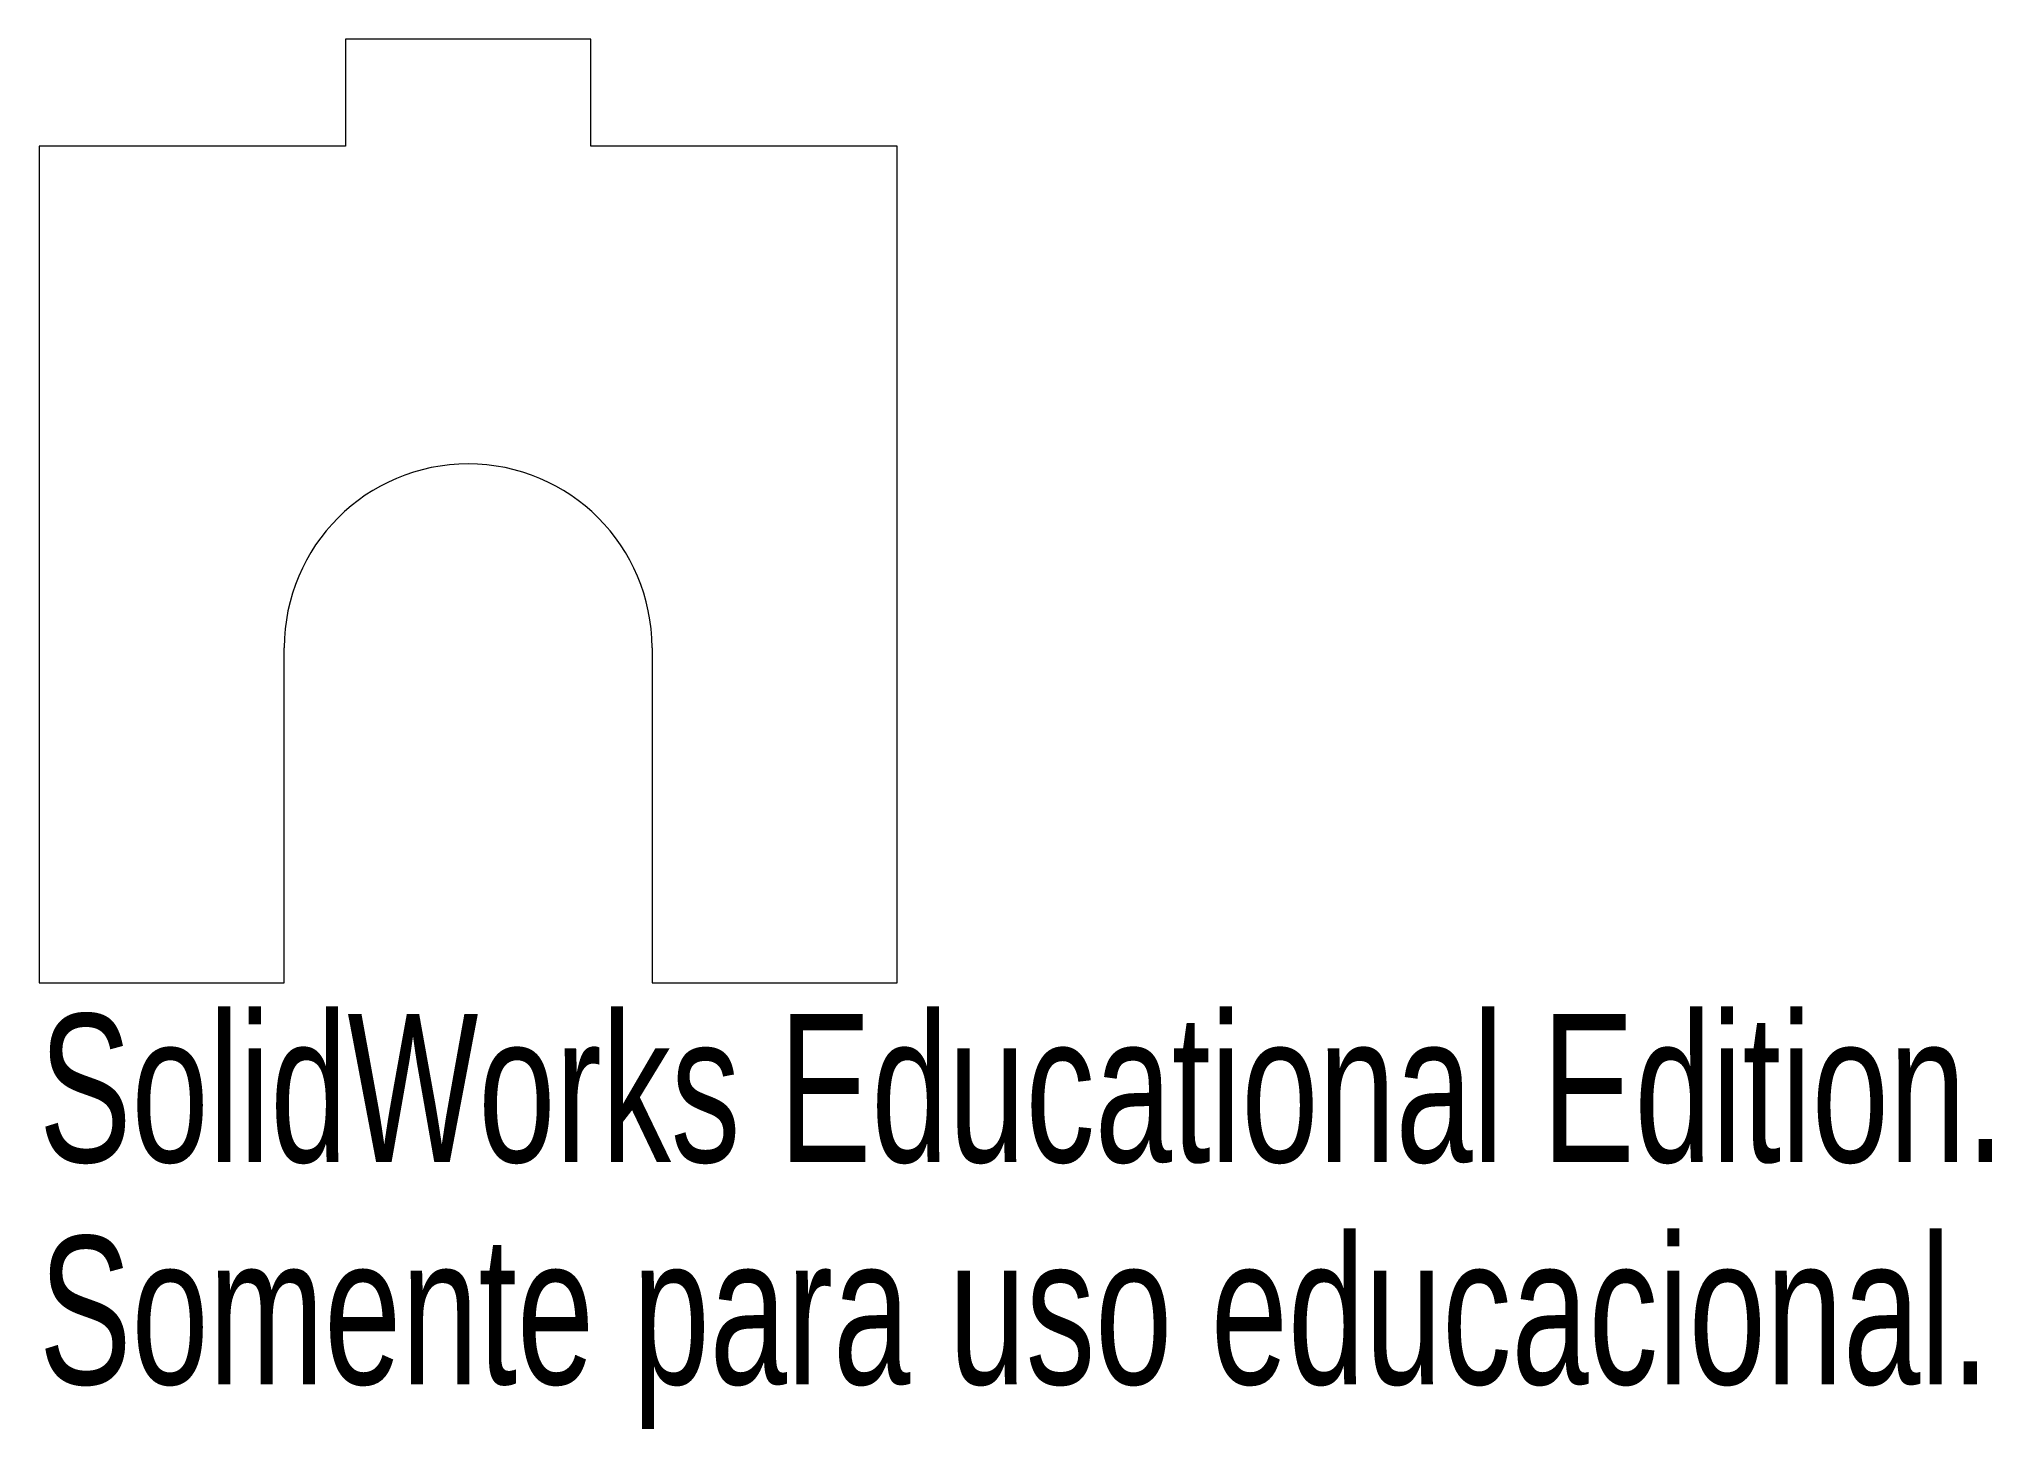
# Model space of a CAD drawing. Header units: millimetres. Extents: x -14 to 49.7, y -25.5 to 19.9.
import ezdxf

# ---------------------------------------------------------------- set-up
doc = ezdxf.new("R2010")
doc.units = ezdxf.units.MM
doc.styles.add('SLDTEXTSTYLE0', font='TXT', dxfattribs={"width": 0.7})

msp = doc.modelspace()

# ---------------------------------------------------------------- linework, layer by layer
at = {"color": 7, "linetype": 'Continuous', "lineweight": 15}
for p, q in [((-4, 19.868), (-4, 16.368)), ((4, 19.868), (-4, 19.868)), ((4, 16.368), (4, 19.868)), ((-4, 16.368), (-14, 16.368)), ((-14, 16.368), (-14, -10.938)), ((14, 16.368), (4, 16.368)), ((14, -10.938), (14, 16.368)), ((-6, -10.938), (-6, 0)), ((6, 0), (6, -10.938)), ((-14, -10.938), (-6, -10.938)), ((6, -10.938), (14, -10.938))]:
    msp.add_line(p, q, dxfattribs=at)
msp.add_arc((0, 0), 6, 0, 180, dxfattribs=at)

# ---------------------------------------------------------------- texts
at = {"color": 7, "linetype": 'Continuous', "char_height": 4.83362, "attachment_point": 1, "style": 'SLDTEXTSTYLE0'}
for s, insert in [('SolidWorks Educational Edition.', (-14, -11.957)), ('Somente para uso educacional.', (-14, -19.207))]:
    msp.add_mtext(s, dxfattribs=dict(at, insert=insert))

doc.saveas('drawing.dxf')
